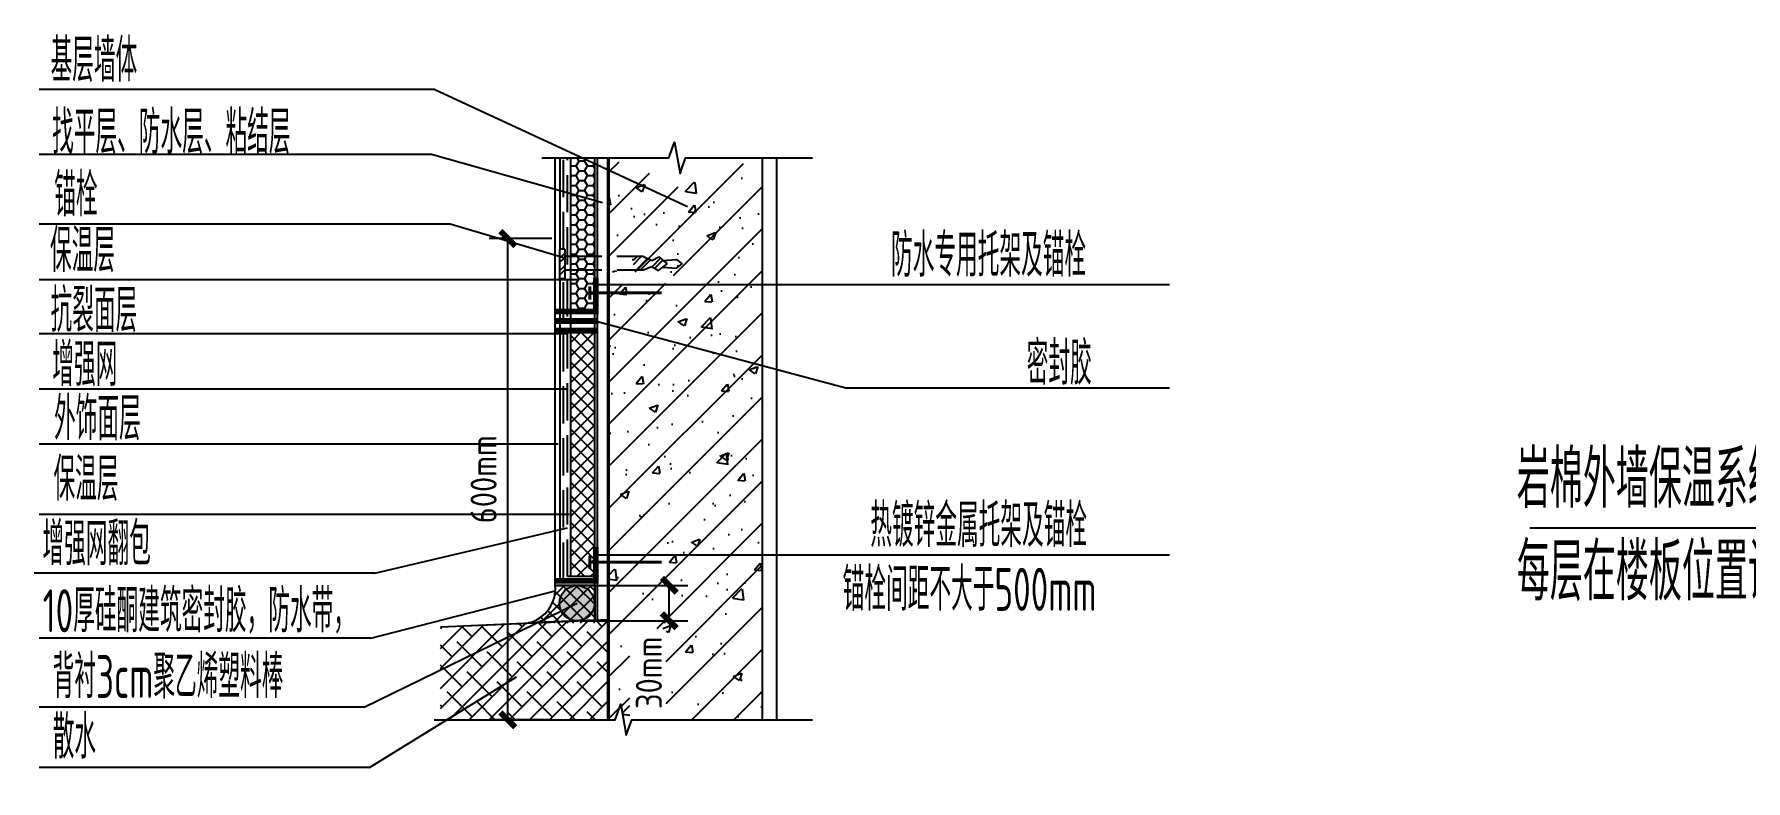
# Model space of a CAD drawing. Extents: x 27938 to 725830, y -209821 to 1628073.
# Drawn here: x 267949 to 270828, y 926849 to 928104 of the extents above; entities that cross this region are included whole.
import ezdxf

# ---------------------------------------------------------------- set-up
doc = ezdxf.new("R2010")
doc.units = 0
doc.header["$LTSCALE"] = 1000
doc.header["$MEASUREMENT"] = 0
doc.linetypes.add('DASH', pattern=[0.35, 0.25, -0.1])
for name, color, linetype in [('DIM_LEAD', 3, 'Continuous'), ('DIM_SYMB', 3, 'Continuous'), ('PUB_DIM', 3, 'Continuous'), ('PUB_TEXT', 4, 'Continuous')]:
    doc.layers.add(name, color=color, linetype=linetype)
doc.styles.get("Standard").update_dxf_attribs({"font": 'gbenor.shx', "bigfont": 'gbcbig.shx'})
doc.styles.add('STANDARD_T3', font='gbenor.shx', dxfattribs={"bigfont": 'gbcbig.shx'})
doc.dimstyles.new('STANDARD&&50', dxfattribs={"dimtxt": 175, "dimasz": 50, "dimexe": 125, "dimexo": 150, "dimgap": 75, "dimtad": 1, "dimdec": 0, "dimzin": 0, "dimdsep": 46, "dimtxsty": 'STANDARD_T3', "dimblk": 'ARCHTICK', "dimcen": 0.09, "dimadec": 0, "dimazin": 0, "dimtfac": 1, "dimtdec": 0, "dimtix": 1, "dimtmove": 2, "dimatfit": 3, "dimfxl": 1, "dimtolj": 1, "dimtzin": 0, "dimarcsym": 0})
pattern_1 = [(45, (-75946.4, 12519.82), (-42.426407, 42.426407), []), (45, (-75918.12, 12519.82), (-42.426407, 42.426407), [])]
pattern_2 = [(45, (-75946.4, 12519.82), (-42.426407, 42.426407), []), (45, (-75918.12, 12519.82), (-42.426407, 42.426407), [])]

# ---------------------------------------------------------------- blocks, each defined once
blk = doc.blocks.new('_ArchTick')
at = {"color": 0, "linetype": 'ByBlock', "const_width": 0.4}
blk.add_lwpolyline([(-0.5, -0.5), (0.5, 0.5)], dxfattribs=at)
blk = doc.blocks.new('*D327')
at = {"layer": 'Defpoints', "color": 0, "transparency": 16777216}
for p in [(991201, 1027490), (991647, 1027490), (991647, 1024254)]:
    blk.add_point(p, dxfattribs=at)
at = {"layer": 'PUB_DIM', "color": 0, "lineweight": -2, "transparency": 16777216}
for p, q in [((991497, 1027490), (991076, 1027490)), ((991201, 1024254), (991201, 1027490)), ((991497, 1024254), (991076, 1024254))]:
    blk.add_line(p, q, dxfattribs=at)
at = {"layer": 'PUB_DIM', "color": 0, "lineweight": -2, "transparency": 16777216, "xscale": 100, "yscale": 100, "zscale": 100}
for p, rotation in [((991201, 1027490), 90), ((991201, 1024254), 270)]:
    blk.add_blockref('_ArchTick', p, dxfattribs=dict(at, rotation=rotation))
at = {"layer": 'PUB_DIM', "color": 0, "transparency": 16777216, "insert": (991038, 1025872), "char_height": 175, "attachment_point": 5, "rotation": 90, "style": 'STANDARD_T3'}
blk.add_mtext('\\A1;600mm', dxfattribs=at)
blk = doc.blocks.new('*D328')
at = {"layer": 'Defpoints', "color": 0, "transparency": 16777216}
for p in [(991537, 1025158), (992287, 1025158), (991537, 1024920)]:
    blk.add_point(p, dxfattribs=at)
at = {"layer": 'PUB_DIM', "color": 0, "lineweight": -2, "transparency": 16777216}
for p, q in [((991687, 1025158), (992412, 1025158)), ((992287, 1024920), (992287, 1025158)), ((991687, 1024920), (992412, 1024920))]:
    blk.add_line(p, q, dxfattribs=at)
at = {"layer": 'PUB_DIM', "color": 0, "lineweight": -2, "transparency": 16777216, "xscale": 100, "yscale": 100, "zscale": 100}
for p, rotation in [((992287, 1025158), 90), ((992287, 1024920), 270)]:
    blk.add_blockref('_ArchTick', p, dxfattribs=dict(at, rotation=rotation))
at = {"layer": 'PUB_DIM', "color": 0, "transparency": 16777216, "insert": (992150, 1024570), "char_height": 175, "attachment_point": 5, "rotation": 90, "style": 'STANDARD_T3'}
blk.add_mtext('\\A1;30mm', dxfattribs=at)
blk = doc.blocks.new('*D329')
at = {"layer": 'Defpoints', "color": 0, "transparency": 16777216}
for p in [(991201, 1027490), (991647, 1027490), (991647, 1024254)]:
    blk.add_point(p, dxfattribs=at)
at = {"layer": 'PUB_DIM', "color": 0, "lineweight": -2, "transparency": 16777216}
for p, q in [((991497, 1027490), (991076, 1027490)), ((991201, 1024254), (991201, 1027490)), ((991497, 1024254), (991076, 1024254))]:
    blk.add_line(p, q, dxfattribs=at)
at = {"layer": 'PUB_DIM', "color": 0, "lineweight": -2, "transparency": 16777216, "xscale": 100, "yscale": 100, "zscale": 100}
for p, rotation in [((991201, 1027490), 90), ((991201, 1024254), 270)]:
    blk.add_blockref('_ArchTick', p, dxfattribs=dict(at, rotation=rotation))
at = {"layer": 'PUB_DIM', "color": 0, "transparency": 16777216, "insert": (991038, 1025872), "char_height": 175, "attachment_point": 5, "rotation": 90, "style": 'STANDARD_T3'}
blk.add_mtext('\\A1;600mm', dxfattribs=at)
blk = doc.blocks.new('*D330')
at = {"layer": 'Defpoints', "color": 0, "transparency": 16777216}
for p in [(991537, 1025158), (992287, 1025158), (991537, 1024920)]:
    blk.add_point(p, dxfattribs=at)
at = {"layer": 'PUB_DIM', "color": 0, "lineweight": -2, "transparency": 16777216}
for p, q in [((991687, 1025158), (992412, 1025158)), ((992287, 1024920), (992287, 1025158)), ((991687, 1024920), (992412, 1024920))]:
    blk.add_line(p, q, dxfattribs=at)
at = {"layer": 'PUB_DIM', "color": 0, "lineweight": -2, "transparency": 16777216, "xscale": 100, "yscale": 100, "zscale": 100}
for p, rotation in [((992287, 1025158), 90), ((992287, 1024920), 270)]:
    blk.add_blockref('_ArchTick', p, dxfattribs=dict(at, rotation=rotation))
at = {"layer": 'PUB_DIM', "color": 0, "transparency": 16777216, "insert": (992150, 1024570), "char_height": 175, "attachment_point": 5, "rotation": 90, "style": 'STANDARD_T3'}
blk.add_mtext('\\A1;30mm', dxfattribs=at)
blk = doc.blocks.new('$LinePat$波浪线')
at = {"color": 0}
for centre, start, end in [((150, -42), 201.6724, 338.3274), ((450, -161), 21.6724, 158.3274)]:
    blk.add_arc(centre, 161, start, end, dxfattribs=at)
blk = doc.blocks.new('*D337')
at = {"layer": 'Defpoints', "color": 0, "transparency": 16777216}
for p in [(978803, 1017931), (978563, 1017807), (978803, 1017807)]:
    blk.add_point(p, dxfattribs=at)
at = {"layer": 'PUB_DIM', "color": 0, "lineweight": -2, "transparency": 16777216}
for p, q in [((978563, 1017957), (978563, 1018056)), ((978803, 1017957), (978803, 1018056)), ((978563, 1017931), (978463, 1017931)), ((978563, 1017931), (978803, 1017931)), ((978803, 1017931), (978903, 1017931))]:
    blk.add_line(p, q, dxfattribs=at)
at = {"layer": 'PUB_DIM', "color": 0, "lineweight": -2, "transparency": 16777216, "xscale": 100, "yscale": 100, "zscale": 100}
blk.add_blockref('_ArchTick', (978563, 1017931), dxfattribs=at)
at = {"layer": 'PUB_DIM', "color": 0, "lineweight": -2, "transparency": 16777216, "xscale": 100, "yscale": 100, "zscale": 100, "rotation": 180}
blk.add_blockref('_ArchTick', (978803, 1017931), dxfattribs=at)
at = {"layer": 'PUB_DIM', "color": 0, "transparency": 16777216, "insert": (978683, 1018094), "char_height": 175, "attachment_point": 5, "style": 'STANDARD_T3'}
blk.add_mtext('\\A1;25', dxfattribs=at)
blk = doc.blocks.new('A$C61EA6EE7')
h = blk.add_hatch()
h.set_pattern_fill('HONEY', color=256, scale=24, style=0)
h.set_pattern_definition([(0, (-47822.024, 23880.82), (57.15, 32.99556), [38.1, -76.2]), (120, (-47822.024, 23880.82), (-57.149993, 32.995572), [38.1, -76.2]), (60, (-47822.024, 23880.82), (7e-06, 65.991132), [-76.2, 38.1])])
h.paths.add_polyline_path([(-788.4, 1842.6), (-624.2, 1842.6), (-627.1, 2876.4), (-788.4, 2876.4)])
h = blk.add_hatch()
h.set_pattern_fill('HONEY', color=256, scale=24, style=0)
h.set_pattern_definition([(0, (-47822.024, 23880.82), (57.15, 32.99556), [38.1, -76.2]), (120, (-47822.024, 23880.82), (-57.149993, 32.995572), [38.1, -76.2]), (60, (-47822.024, 23880.82), (7e-06, 65.991132), [-76.2, 38.1])])
h.paths.add_polyline_path([(-788.4, 1842.6), (-624.2, 1842.6), (-627.1, 2876.4), (-788.4, 2876.4)])
h = blk.add_hatch()
h.set_pattern_fill('钢筋混凝土', color=256, scale=80, style=0)
h.set_pattern_definition([(45, (-26596.7, -12156.77), (-141.4214, 141.4214), []), (50, (-26596.7, -12156.77), (573.808, -50.202), [60, -660]), (355, (-26596.7, -12156.8), (-111.001, 601.754), [48, -528]), (100.4514, (-26548.9, -12160.96), (462.808, 551.552), [50.992, -560.914]), (46.1842, (-26596.7, -11996.8), (853.793, -132.415), [90, -990]), (96.6356, (-26525.56, -12007.8), (747.73, 779.294), [76.488, -841.37]), (351.1842, (-26596.7, -11996.8), (747.73, 779.295), [72, -792]), (21, (-26516.7, -12036.77), (477.526, -322.095), [60, -660]), (326, (-26516.7, -12036.8), (194.652, 580.12), [48, -528]), (71.4514, (-26476.9, -12063.6), (672.178, 258.024), [50.992, -560.914]), (37.5, (-26596.7, -12156.77), (9.7279, 266.3151), [0, -521.6, 0, -536, 0, -530]), (7.5, (-26596.7, -12156.77), (210.4556, 315.5294), [0, -305.6, 0, -509.6, 0, -202]), (327.5, (-26775.1, -12156.77), (427.058, -18.0439), [0, -200, 0, -624, 0, -828]), (317.5, (-26855.1, -12156.77), (466.549, 80.084), [0, -260, 0, -414.4, 0, -588])])
h.paths.add_polyline_path([(502.4, 2876.4), (-26.8, 2719.2), (-56.6, 2635.2), (-86.2, 2803.2), (-116.8, 2719.2), (-535.3, 2876.4), (-535.3, 2108.6), (-367, 2108.6), (-303.6, 2108.6), (-242.5, 2079.3), (-194.6, 2104.4), (-166.1, 2080), (-77.4, 2086.5), (-38.9, 2057.3), (-77.4, 2028.2), (-168.6, 2035.2), (-198.1, 2012.6), (-244.8, 2039.9), (-299.2, 2016.6), (-367, 2016.6), (-535.3, 2016.6), (-535.3, 1867), (502.4, 1867)])
h.paths.add_polyline_path([(502.4, 1867), (-535.3, 1867), (-535.3, 1618.3), (502.4, 1618.3)])
h.paths.add_polyline_path([(502.4, 1618.3), (-535.3, 1618.3), (-535.3, -903), (-478.8, -903), (-448.2, -819), (-418.6, -987), (-388.8, -903), (502.4, -903)])
h.paths.add_polyline_path([(-391.1, -903), (-146.6, -903), (-146.6, -289.2), (-391.1, -289.2)], flags=16)
h = blk.add_hatch()
h.set_pattern_fill('钢筋混凝土', color=256, scale=80, style=0)
h.set_pattern_definition([(45, (-26596.7, -12156.77), (-141.4214, 141.4214), []), (50, (-26596.7, -12156.77), (573.808, -50.202), [60, -660]), (355, (-26596.7, -12156.8), (-111.001, 601.754), [48, -528]), (100.4514, (-26548.9, -12160.96), (462.808, 551.552), [50.992, -560.914]), (46.1842, (-26596.7, -11996.8), (853.793, -132.415), [90, -990]), (96.6356, (-26525.56, -12007.8), (747.73, 779.294), [76.488, -841.37]), (351.1842, (-26596.7, -11996.8), (747.73, 779.295), [72, -792]), (21, (-26516.7, -12036.77), (477.526, -322.095), [60, -660]), (326, (-26516.7, -12036.8), (194.652, 580.12), [48, -528]), (71.4514, (-26476.9, -12063.6), (672.178, 258.024), [50.992, -560.914]), (37.5, (-26596.7, -12156.77), (9.7279, 266.3151), [0, -521.6, 0, -536, 0, -530]), (7.5, (-26596.7, -12156.77), (210.4556, 315.5294), [0, -305.6, 0, -509.6, 0, -202]), (327.5, (-26775.1, -12156.77), (427.058, -18.0439), [0, -200, 0, -624, 0, -828]), (317.5, (-26855.1, -12156.77), (466.549, 80.084), [0, -260, 0, -414.4, 0, -588])])
h.paths.add_polyline_path([(502.4, 2876.4), (-26.8, 2719.2), (-56.6, 2635.2), (-86.2, 2803.2), (-116.8, 2719.2), (-535.3, 2876.4), (-535.3, 2108.6), (-367, 2108.6), (-303.6, 2108.6), (-242.5, 2079.3), (-194.6, 2104.4), (-166.1, 2080), (-77.4, 2086.5), (-38.9, 2057.3), (-77.4, 2028.2), (-168.6, 2035.2), (-198.1, 2012.6), (-244.8, 2039.9), (-299.2, 2016.6), (-367, 2016.6), (-535.3, 2016.6), (-535.3, 1867), (502.4, 1867)])
h.paths.add_polyline_path([(502.4, 1867), (-535.3, 1867), (-535.3, 1618.3), (502.4, 1618.3)])
h.paths.add_polyline_path([(502.4, 1618.3), (-535.3, 1618.3), (-535.3, -903), (-478.8, -903), (-448.2, -819), (-418.6, -987), (-388.8, -903), (502.4, -903)])
h.paths.add_polyline_path([(-391.1, -903), (-146.6, -903), (-146.6, -289.2), (-391.1, -289.2)], flags=16)
h = blk.add_hatch()
h.set_pattern_fill('ANSI32', color=256, scale=160, style=0)
h.set_pattern_definition(pattern_1)
h.paths.add_polyline_path([(-828.2, 2262.1), (-863, 2262.1), (-863, 2062.8), (-828.2, 2062.8)])
h = blk.add_hatch()
h.set_pattern_fill('ANSI32', color=256, scale=160, style=0)
h.set_pattern_definition(pattern_2)
h.paths.add_polyline_path([(-828.2, 2262.1), (-863, 2262.1), (-863, 2062.8), (-828.2, 2062.8)])
h = blk.add_hatch()
h.set_pattern_fill('ANSI32', color=256, scale=160, style=0)
h.set_pattern_definition(pattern_1)
h.paths.add_polyline_path([(-244.8, 2145.8), (-198.1, 2118.6), (-139.6, 2163.3), (-194.6, 2210.4), (-242.5, 2185.2), (-303.6, 2214.5), (-366.8, 2214.5), (-366.8, 2122.5), (-299.2, 2122.5)])
h = blk.add_hatch()
h.set_pattern_fill('ANSI32', color=256, scale=160, style=0)
h.set_pattern_definition(pattern_2)
h.paths.add_polyline_path([(-244.8, 2145.8), (-198.1, 2118.6), (-139.6, 2163.3), (-194.6, 2210.4), (-242.5, 2185.2), (-303.6, 2214.5), (-366.8, 2214.5), (-366.8, 2122.5), (-299.2, 2122.5)])
h = blk.add_hatch()
h.set_pattern_fill('ANSI37', color=256, scale=40, style=0)
h.set_pattern_definition([(45, (-47822.024, 23880.82), (-44.90128, 44.90128), []), (135, (-47822.024, 23880.82), (-44.90128, -44.90128), [])])
h.paths.add_polyline_path([(-623.8, 1713.7), (-788.4, 1713.7), (-788.4, 59.7), (-626.9, 59.7)])
h = blk.add_hatch()
h.set_pattern_fill('ANSI37', color=256, scale=40, style=0)
h.set_pattern_definition([(45, (-47822.024, 23880.82), (-44.90128, 44.90128), []), (135, (-47822.024, 23880.82), (-44.90128, -44.90128), [])])
h.paths.add_polyline_path([(-623.8, 1713.7), (-788.4, 1713.7), (-788.4, 59.7), (-626.9, 59.7)])
h = blk.add_hatch()
h.set_pattern_fill('ANSI37', color=256, scale=40, style=0)
h.set_pattern_definition([(45, (-49060.684, 23563.75), (-44.90128, 44.90128), []), (135, (-49060.684, 23563.75), (-44.90128, -44.90128), [])])
edge = h.paths.add_edge_path()
edge.add_arc((-1132.6, -18.8), 241.3, 284.2944, 364.46516)
edge.add_line((-892.1, 0), (-627.1, 0))
edge.add_line((-627.1, 0), (-627.1, -252.6))
edge.add_line((-627.1, -252.6), (-1073, -252.6))
h = blk.add_hatch()
h.set_pattern_fill('ANSI37', color=256, scale=40, style=0)
h.set_pattern_definition([(45, (-49060.684, 23563.75), (-44.90128, 44.90128), []), (135, (-49060.684, 23563.75), (-44.90128, -44.90128), [])])
edge = h.paths.add_edge_path()
edge.add_arc((-1132.6, -18.8), 241.3, 284.2944, 364.46516)
edge.add_line((-892.1, 0), (-627.1, 0))
edge.add_line((-627.1, 0), (-627.1, -252.6))
edge.add_line((-627.1, -252.6), (-1073, -252.6))
h = blk.add_hatch(color=256)
edge = h.paths.add_edge_path()
edge.add_arc((-745.7, -120), 118.6, 0, 360)
h = blk.add_hatch(color=256)
edge = h.paths.add_edge_path()
edge.add_arc((-745.7, -120), 118.6, 0, 360)
h = blk.add_hatch()
h.set_pattern_fill('ANSI38', color=256, scale=60, style=0)
h.set_pattern_definition([(45, (-26596.71, -12156.77), (-67.35192, 67.35192), []), (135, (-26596.71, -12156.77), (-202.05576, 67.35192), [238.125, -142.875])])
h.paths.add_polyline_path([(-1664.8, -277.6), (-1664.8, -903), (-535.3, -903), (-535.3, -229.9)])
h = blk.add_hatch()
h.set_pattern_fill('ANSI38', color=256, scale=60, style=0)
h.set_pattern_definition([(45, (-26596.71, -12156.77), (-67.35192, 67.35192), []), (135, (-26596.71, -12156.77), (-202.05576, 67.35192), [238.125, -142.875])])
h.paths.add_polyline_path([(-1664.8, -277.6), (-1664.8, -903), (-535.3, -903), (-535.3, -229.9)])
at = {"linetype": 'DASH'}
for p, q in [((-828.2, 2214.5), (-367, 2214.5)), ((-828.2, 2214.5), (-367, 2214.5)), ((-828.2, 2122.5), (-367, 2122.5)), ((-828.2, 2122.5), (-367, 2122.5))]:
    blk.add_line(p, q, dxfattribs=at)
blk.add_line((-858.9, 19.9), (-627.1, 19.9))
blk.add_line((-858.9, 19.9), (-627.1, 19.9))
for points, const_width in [([(-535.3, -903), (-535.3, 2876.4)], 24), ([(-535.3, -903), (-535.3, 2876.4)], 24), ([(-892.1, 1842.6), (-619.3, 1842.6), (-619.3, 2069.7)], 40), ([(-892.1, 1842.6), (-619.3, 1842.6), (-619.3, 2069.7)], 40), ([(-658.8, 2011.7), (-658.8, 1923.1)], 20), ([(-658.8, 2011.7), (-658.8, 1923.1)], 20), ([(-658.8, 1967.4), (-175.4, 1967.4)], 20), ([(-658.8, 1967.4), (-175.4, 1967.4)], 20), ([(-892.1, 1779.2), (-609.1, 1779.2)], 40), ([(-892.1, 1779.2), (-609.1, 1779.2)], 40), ([(-892.1, 1713.7), (-609.1, 1713.7)], 40), ([(-892.1, 1713.7), (-609.1, 1713.7)], 40), ([(-892.1, 30.9), (-619.3, 30.9), (-619.3, 258)], 40), ([(-892.1, 30.9), (-619.3, 30.9), (-619.3, 258)], 40), ([(-658.8, 200), (-658.8, 111.4)], 20), ([(-658.8, 200), (-658.8, 111.4)], 20), ([(-658.8, 155.7), (-175.4, 155.7)], 20), ([(-658.8, 155.7), (-175.4, 155.7)], 20)]:
    blk.add_lwpolyline(points, dxfattribs=dict(const_width=const_width))
for points in [[(-627.1, 0), (-892.1, 0), (-892.1, 2876.4)], [(-627.1, 0), (-892.1, 0), (-892.1, 2876.4)], [(-858.9, 2262.1), (-858.9, 2876.4)], [(-858.9, 2262.1), (-858.9, 2876.4)], [(-788.4, 59.7), (-788.4, 2876.4)], [(-788.4, 59.7), (-788.4, 2876.4)], [(-627.1, -233.7), (-627.1, 2876.4)], [(-627.1, -233.7), (-627.1, 2876.4)], [(-609.1, -233), (-609.1, 2876.4)], [(-609.1, -233), (-609.1, 2876.4)], [(502.4, -903), (502.4, 2876.4)], [(502.4, -903), (502.4, 2876.4)], [(599.3, -903), (599.3, 2876.4)], [(599.3, -903), (599.3, 2876.4)], [(-858.9, 19.9), (-858.9, 2062.8)], [(-858.9, 19.9), (-858.9, 2062.8)], [(-892.1, 0), (-627.1, 0), (-627.1, -233.7), (-1073, -252.6)], [(-892.1, 0), (-627.1, 0), (-627.1, -233.7), (-1073, -252.6)], [(-1664.8, -277.6), (-535.3, -229.9)], [(-1664.8, -277.6), (-535.3, -229.9)], [(-1664.8, -277.6), (-925.1, -246.3)], [(-1664.8, -277.6), (-925.1, -246.3)]]:
    blk.add_lwpolyline(points)
for points in [[(-836.8, 2262.1), (-836.8, 2876.4)], [(-836.8, 2262.1), (-836.8, 2876.4)], [(-627.1, 59.7), (-810.5, 59.7), (-810.5, 2876.4)], [(-627.1, 59.7), (-810.5, 59.7), (-810.5, 2876.4)], [(-627.1, 39.8), (-836.8, 39.8), (-836.8, 2062.8)], [(-627.1, 39.8), (-836.8, 39.8), (-836.8, 2062.8)]]:
    blk.add_lwpolyline(points, dxfattribs=at)
blk.add_circle((-745.7, -120), 118.6)
blk.add_circle((-745.7, -120), 118.6)
blk.add_arc((-1132.6, -18.8), 241.3, 284.2944, 4.46516)
blk.add_arc((-1132.6, -18.8), 241.3, 284.2944, 4.46516)
at = {"layer": 'DIM_LEAD'}
for p, q in [((-1702.2, 3335.1), (-4365.1, 3335.1)), ((-1702.2, 3335.1), (-4365.1, 3335.1)), ((-1702.2, 3335.1), (-3.1, 2548)), ((-1702.2, 3335.1), (-3.1, 2548)), ((-1724.6, 2897.6), (-4365.1, 2897.6)), ((-1724.6, 2897.6), (-4365.1, 2897.6)), ((-575.4, 2572.6), (-1724.6, 2897.6)), ((-575.4, 2572.6), (-1724.6, 2897.6)), ((-1600.4, 2430.6), (-4365.1, 2430.6)), ((-1600.4, 2430.6), (-4365.1, 2430.6)), ((-828.2, 2201.9), (-1600.4, 2430.6)), ((-828.2, 2201.9), (-1600.4, 2430.6)), ((-1328.7, 2055.2), (-4365.1, 2055.2)), ((-1328.7, 2055.2), (-4365.1, 2055.2)), ((-737.1, 2055.2), (-1876.2, 2055.2)), ((-737.1, 2055.2), (-1876.2, 2055.2)), ((-618.3, 2024.2), (1591.8, 2024.2)), ((-618.3, 2024.2), (1591.8, 2024.2)), ((1591.8, 2024.2), (3239.7, 2024.2)), ((1591.8, 2024.2), (3239.7, 2024.2)), ((-609.1, 1775.5), (1062.2, 1328.1)), ((-609.1, 1775.5), (1062.2, 1328.1)), ((-810.5, 1692.5), (-4365.1, 1692.5)), ((-810.5, 1692.5), (-4365.1, 1692.5)), ((-818.1, 1319.5), (-4365.1, 1319.5)), ((-818.1, 1319.5), (-4365.1, 1319.5)), ((1062.2, 1328.1), (3239.7, 1328.1)), ((1062.2, 1328.1), (3239.7, 1328.1)), ((-1646, 950.8), (-4365.1, 950.8)), ((-1646, 950.8), (-4365.1, 950.8)), ((-873.8, 950.8), (-1646, 950.8)), ((-873.8, 950.8), (-1646, 950.8)), ((-1570.1, 477.2), (-4365.1, 477.2)), ((-1570.1, 477.2), (-4365.1, 477.2)), ((-797.8, 477.2), (-1570.1, 477.2)), ((-797.8, 477.2), (-1570.1, 477.2)), ((-2105.4, 83), (-810.5, 387.6)), ((-2105.4, 83), (-810.5, 387.6)), ((-627.1, 206.5), (3239.7, 206.5)), ((-627.1, 206.5), (3239.7, 206.5)), ((-2105.4, 83), (-4398, 83)), ((-2105.4, 83), (-4398, 83)), ((-2132.8, -353.7), (-891.9, -35.6)), ((-2132.8, -353.7), (-891.9, -35.6)), ((-2177.8, -818.6), (-745.7, -120)), ((-2177.8, -818.6), (-745.7, -120)), ((-2132.8, -353.7), (-4365.1, -353.7)), ((-2132.8, -353.7), (-4365.1, -353.7)), ((-2142.4, -1225.4), (-1152.4, -614.1)), ((-2142.4, -1225.4), (-1152.4, -614.1)), ((-2177.8, -818.6), (-4365.1, -818.6)), ((-2177.8, -818.6), (-4365.1, -818.6)), ((-2142.4, -1225.4), (-4365.1, -1225.4)), ((-2142.4, -1225.4), (-4365.1, -1225.4))]:
    blk.add_line(p, q, dxfattribs=at)
at = {"layer": 'DIM_SYMB'}
for points in [[(-982.9, 2876.4), (-128, 2876.4), (-89.8, 2981.4), (-52.8, 2771.4), (-15.5, 2876.4), (839.3, 2876.4)], [(-982.9, 2876.4), (-128, 2876.4), (-89.8, 2981.4), (-52.8, 2771.4), (-15.5, 2876.4), (839.3, 2876.4)], [(-1706.9, -903), (-490, -903), (-451.8, -798), (-414.8, -1008), (-377.5, -903), (839.3, -903)], [(-1706.9, -903), (-490, -903), (-451.8, -798), (-414.8, -1008), (-377.5, -903), (839.3, -903)]]:
    blk.add_lwpolyline(points, dxfattribs=at)
at = {"layer": 'PUB_DIM'}
for p, q in [((-828.2, 2262.1), (-863, 2262.1)), ((-863, 2262.1), (-863, 2062.8)), ((-828.2, 2262.1), (-863, 2262.1)), ((-863, 2262.1), (-863, 2062.8)), ((-828.2, 2262.1), (-828.2, 2062.8)), ((-828.2, 2262.1), (-828.2, 2062.8)), ((-372.2, 2214.5), (-303.6, 2214.5)), ((-372.2, 2214.5), (-303.6, 2214.5)), ((-303.6, 2214.5), (-242.5, 2185.2)), ((-303.6, 2214.5), (-242.5, 2185.2)), ((-242.5, 2185.2), (-194.6, 2210.4)), ((-242.5, 2185.2), (-194.6, 2210.4)), ((-194.6, 2210.4), (-139.6, 2163.3)), ((-194.6, 2210.4), (-139.6, 2163.3)), ((-166.1, 2186), (-77.4, 2192.4)), ((-166.1, 2186), (-77.4, 2192.4)), ((-77.4, 2192.4), (-38.9, 2163.3)), ((-77.4, 2192.4), (-38.9, 2163.3)), ((-367, 2122.5), (-299.2, 2122.5)), ((-367, 2122.5), (-299.2, 2122.5)), ((-299.2, 2122.5), (-244.8, 2145.8)), ((-299.2, 2122.5), (-244.8, 2145.8)), ((-299.2, 2122.5), (-244.8, 2145.8)), ((-299.2, 2122.5), (-244.8, 2145.8)), ((-244.8, 2145.8), (-198.1, 2118.6)), ((-244.8, 2145.8), (-198.1, 2118.6)), ((-244.8, 2145.8), (-198.1, 2118.6)), ((-244.8, 2145.8), (-198.1, 2118.6)), ((-198.1, 2118.6), (-139.6, 2163.3)), ((-198.1, 2118.6), (-139.6, 2163.3)), ((-198.1, 2118.6), (-139.6, 2163.3)), ((-198.1, 2118.6), (-139.6, 2163.3)), ((-168.6, 2141.1), (-77.4, 2134.2)), ((-168.6, 2141.1), (-77.4, 2134.2)), ((-77.4, 2134.2), (-38.9, 2163.3)), ((-77.4, 2134.2), (-38.9, 2163.3)), ((-828.2, 2062.8), (-863, 2062.8)), ((-828.2, 2062.8), (-863, 2062.8))]:
    blk.add_line(p, q, dxfattribs=at)
at = {"layer": 'PUB_TEXT', "width": 0.7}
for s, height, p in [('基层墙体', 289.36, (-4287.8, 3387.6)), ('基层墙体', 289.36, (-4287.8, 3387.6)), ('找平层、防水层、粘结层', 289.362, (-4277.5, 2903.2)), ('找平层、防水层、粘结层', 289.362, (-4277.5, 2903.2)), ('锚栓', 289.36, (-4263.3, 2483.1)), ('锚栓', 289.36, (-4263.3, 2483.1)), ('保温层', 289.36, (-4291.8, 2107.7)), ('保温层', 289.36, (-4291.8, 2107.7)), ('防水专用托架及锚栓', 289.36, (1366.9, 2076.7)), ('防水专用托架及锚栓', 289.36, (1366.9, 2076.7)), ('抗裂面层', 289.36, (-4287.9, 1705.5)), ('抗裂面层', 289.36, (-4287.9, 1705.5)), ('增强网', 289.36, (-4276.3, 1341.2)), ('增强网', 289.36, (-4276.3, 1341.2)), ('密封胶', 289.36, (2280.1, 1350.4)), ('密封胶', 289.36, (2280.1, 1350.4)), ('外饰面层', 289.36, (-4264.5, 976.9)), ('外饰面层', 289.36, (-4264.5, 976.9)), ('保温层', 289.36, (-4268.2, 569.6)), ('保温层', 289.36, (-4268.2, 569.6)), ('热镀锌金属托架及锚栓', 289.36, (1227.5, 259)), ('热镀锌金属托架及锚栓', 289.36, (1227.5, 259)), ('增强网翻包', 289.36, (-4342.2, 135.5)), ('增强网翻包', 289.36, (-4342.2, 135.5)), ('锚栓间距不大于500mm', 289.362, (1041.7, -171.1)), ('锚栓间距不大于500mm', 289.362, (1041.7, -171.1)), ('散水', 289.36, (-4273.7, -1164.3)), ('散水', 289.36, (-4273.7, -1164.3))]:
    blk.add_text(s, height=height, dxfattribs=at).set_placement(p)
at = {"layer": 'PUB_TEXT', "color": 4, "width": 0.7}
for s, p in [('10厚硅酮建筑密封胶，防水带，', (-4340.1, -315.1)), ('10厚硅酮建筑密封胶，防水带，', (-4340.1, -315.1)), ('背衬3cm聚乙烯塑料棒 ', (-4274, -757.5)), ('背衬3cm聚乙烯塑料棒 ', (-4274, -757.5))]:
    blk.add_text(s, height=289.362, dxfattribs=at).set_placement(p)
at = {"layer": 'PUB_DIM'}
for picture in ['*D327', '*D329']:
    dim = blk.add_aligned_dim(p1=(-764.8, -903), p2=(-764.8, 2332.5), distance=446.8, text='600mm', dimstyle='STANDARD&&50', override={"dimasz": 100}, dxfattribs=at)
    dim.commit()
    dim.dimension.update_dxf_attribs({"geometry": picture, "text_midpoint": (-1374.1, 714.7), "insert": (-992412.2, -1025157.5)})
for picture in ['*D328', '*D330']:
    dim = blk.add_linear_dim(base=(-125, 0), p1=(-875.4, -237.9), p2=(-875.4, 0), angle=90, text='30mm', dimstyle='STANDARD&&50', override={"dimasz": 100}, dxfattribs=at)
    dim.commit()
    dim.dimension.update_dxf_attribs({"geometry": picture, "text_midpoint": (-262.5, -587.5), "dimtype": 129, "insert": (-992412.2, -1025157.5)})
blk = doc.blocks.new('A$C53242097')
h = blk.add_hatch()
h.set_pattern_fill('ANSI31', color=256, scale=80, style=0)
h.set_pattern_definition([(45, (-1033831.58, -527985.62), (-89.802561, 89.802561), [])])
h.paths.add_polyline_path([(1481.9, 2640.5), (440, 2640.5), (440, 2092.8), (1481.9, 2092.8)])
h.paths.add_polyline_path([(1481.9, 3646.5), (670.1, 3646.5), (610.5, 3478.5), (551.3, 3814.5), (490.1, 3646.5), (440, 3646.5), (440, 2640.5), (1481.9, 2640.5)])
h = blk.add_hatch()
h.set_pattern_fill('HONEY', color=256, scale=80, style=0)
h.set_pattern_definition([(0, (-757888.37, -467714.79), (190.5, 109.9852), [127, -254]), (120, (-757888.37, -467714.79), (-190.499977, 109.98524), [127, -254]), (60, (-757888.37, -467714.79), (2.3e-05, 219.97044), [-254, 127])])
h.paths.add_polyline_path([(0, 2151.7), (320, 2151.7), (320, 3646.5), (0, 3646.5)])
h.paths.add_polyline_path([(320, 592.8), (0, 592.8), (0, -592.8), (320, -592.8)])
h.paths.add_polyline_path([(0, 2092.8), (320, 2092.8), (320, 2127.7), (0, 2127.7)])
h = blk.add_hatch()
h.set_pattern_fill('粉刷', color=256, scale=40, style=0)
h.set_pattern_definition([(37.5, (-758008.37, -467714.79), (-5.039469, 154.145902), [0, -121.6, 0, -136, 0, -130]), (7.5, (-758008.37, -467714.79), (141.582136, 225.771685), [0, -65.6, 0, -109.6, 0, -42]), (327.5, (-758106.77, -467714.79), (249.131349, 0.452724), [0, -40, 0, -144, 0, -188]), (317.5, (-758106.77, -467714.8), (240.49013, 70.214045), [0, -20, 0, -94.4, 0, -108])])
h.paths.add_polyline_path([(440, 3646.5), (320, 3646.5), (320, 281), (440, 281)])
h = blk.add_hatch()
h.set_pattern_fill('钢筋混凝土', color=256, scale=80, style=0)
h.set_pattern_definition([(45, (-758136.37, -467714.79), (-141.421356, 141.421356), []), (50, (-758136.37, -467714.8), (573.80815, -50.2017), [60, -660]), (355, (-758136.37, -467714.8), (-111.00107, 601.7537), [48, -528]), (100.4514, (-758088.55, -467719), (462.8075, 551.55163), [50.99215, -560.9137]), (46.1842, (-758136.4, -467554.8), (853.79284, -132.4152), [90, -990]), (96.6356, (-758065.2, -467565.8), (747.7302, 779.2943), [76.4882, -841.3704]), (351.1842, (-758136.4, -467554.8), (747.72956, 779.2949), [72, -792]), (21, (-758056.37, -467594.8), (477.52564, -322.09511), [60, -660]), (326, (-758056.37, -467594.8), (194.65227, 580.12004), [48, -528]), (71.4514, (-758016.6, -467621.63), (672.1781, 258.0244), [50.99215, -560.9137]), (37.5, (-758136.37, -467714.79), (9.727884, 266.315083), [0, -521.6, 0, -536, 0, -530]), (7.5, (-758136.37, -467714.8), (210.45563, 315.52937), [0, -305.6, 0, -509.6, 0, -202]), (327.5, (-758314.77, -467714.8), (427.05795, -18.043897), [0, -200, 0, -624, 0, -828]), (317.5, (-758394.77, -467714.8), (466.54894, 80.08399), [0, -260, 0, -414.4, 0, -588])])
h.paths.add_polyline_path([(440, 2741.2), (680, 2741.2), (680, 3041.1), (440, 3041.1)])
h.paths.add_polyline_path([(1481.9, -587), (1481.9, 1592.8), (3151.2, 1592.8), (3151.2, 2092.8), (440, 2092.8), (440, -592.8), (804.5, -592.8), (865.7, -424.8), (924.9, -760.8), (984.5, -598.6)])
h = blk.add_hatch()
h.set_pattern_fill('ANSI32', color=256, scale=8, style=0)
h.set_pattern_definition([(45, (-758008.37, -467225.69), (-26.9407684, 26.9407684), []), (45, (-757990.41, -467225.69), (-26.9407684, 26.9407684), [])])
h.paths.add_polyline_path([(-72, 2508.8), (-64.6, 2508.8), (-64.6, 2748.8), (-72, 2748.8)], flags=16)
h.paths.add_polyline_path([(680, 2616.8), (664.9, 2640.8), (-64.6, 2640.8), (-64.6, 2616.8)])
h = blk.add_hatch()
h.set_pattern_fill('ANSI37', color=1, scale=50, style=0)
h.set_pattern_definition([(45, (-1033831.58, -527985.62), (-56.126601, 56.126601), []), (135, (-1033831.58, -527985.62), (-56.126601, -56.126601), [])])
h.paths.add_polyline_path([(320, 592.8), (320, 2092.8), (0, 2092.8), (0, 592.8)])
for p, q in [((-64.6, 2640.8), (664.9, 2640.8)), ((-64.6, 2616.8), (680, 2616.8)), ((664.9, 2640.8), (680, 2616.8)), ((440, 2092.8), (0, 2092.8)), ((440, 2092.8), (3151.2, 2092.8)), ((440, 592.8), (0, 592.8))]:
    blk.add_line(p, q)
for points in [[(-271.3, 3646.5), (-271.3, -592.8)], [(-207.3, 3646.5), (-207.3, -592.8)], [(-47.3, 3646.5), (-47.3, 2151.7)], [(0, 3646.5), (0, -592.8)], [(320, 3646.5), (320, -592.8)], [(1481.9, 3646.5), (1481.9, 2092.8)], [(-72, 2748.8), (-64.6, 2748.8), (-64.6, 2508.8), (-72, 2508.8), (-72, 2748.8)], [(-47.3, 2127.7), (-47.3, -592.8)], [(3151.2, 1592.8), (1481.9, 1592.8), (1481.9, -592.8)]]:
    blk.add_lwpolyline(points)
at = {"linetype": 'DASH', "ltscale": 0.05}
for points in [[(-159.3, 3646.5), (-159.3, -592.8)], [(-95.3, 3646.5), (-95.3, 2151.7)], [(-47.3, 3646.5), (-47.3, -592.8)], [(-95.3, 2127.7), (-95.3, -592.8)]]:
    blk.add_lwpolyline(points, dxfattribs=at)
at = {"const_width": 16}
blk.add_lwpolyline([(440, 3646.5), (440, -592.8)], dxfattribs=at)
at = {"color": 1}
blk.add_lwpolyline([(0, 2092.8), (320, 2092.8), (320, 592.8), (0, 592.8)], close=True, dxfattribs=at)
at = {"layer": 'DIM_LEAD'}
for p, q in [((-2822.5, 2628.9), (-3677.3, 2628.9)), ((-71.7, 2628.9), (-2822.5, 2628.9)), ((-71.7, 937.6), (-5704.3, 937.6))]:
    blk.add_line(p, q, dxfattribs=at)
at = {"layer": 'DIM_LEAD', "const_width": 16}
blk.add_lwpolyline([(-63.7, 2628.9, 1), (-79.7, 2628.9, 1)], format="xyb", close=True, dxfattribs=at)
at = {"layer": 'DIM_SYMB'}
for points in [[(-611.3, 3646.5), (490.1, 3646.5), (551.3, 3814.5), (610.5, 3478.5), (670.1, 3646.5), (1813.7, 3646.5)], [(3151.2, 569.9), (3151.2, 1671.3), (2983.2, 1732.4), (3319.2, 1791.7), (3151.2, 1851.3), (3151.2, 2994.9)], [(-740.9, -592.8), (804.5, -592.8), (865.7, -424.8), (924.9, -760.8), (984.5, -592.8), (1797.1, -592.8)]]:
    blk.add_lwpolyline(points, dxfattribs=at)
at = {"yscale": 0.2357543779653497, "zscale": 0.2357543779641376, "rotation": 270}
for p, xscale in [((0, 3646.5), 0.2491269034653669), ((0, 3497), 0.2491269034653669), ((0, 3347.5), 0.2491269034653669), ((0, 3198.1), 0.2491269034653669), ((0, 3048.6), 0.2491269034653669), ((0, 2899.1), 0.2491269034653669), ((0, 2749.6), 0.2491269034653669), ((0, 2600.2), 0.2491269034653669), ((0, 2450.7), 0.2491269034653669), ((0, 2301.2), 0.2491269034653669), ((0, 2127.7), 0.2367558498372091), ((0, 1985.7), 0.2367558498372091), ((0, 1843.6), 0.2367558498372091), ((0, 1559.5), 0.2367558498372091), ((0, 1417.5), 0.2367558498372091), ((0, 1275.4), 0.2367558498372091), ((0, 1133.4), 0.2367558498372091), ((0, 991.3), 0.2367558498372091), ((0, 849.3), 0.2367558498372091), ((0, 707.2), 0.2367558498372091), ((0, 565.1), 0.2367558498372091)]:
    blk.add_blockref('$LinePat$波浪线', p, dxfattribs=dict(at, xscale=xscale))
at = {"layer": 'PUB_TEXT', "width": 0.8}
for s, p in [('涂料饰面外墙保温系统基本构造', (-3677.3, 2766.4)), ('岩棉外墙保温系统基本构造', (-5792.3, 1075.2)), ('每层在楼板位置设置300mm高的防火隔离带', (-5792.3, 451.5))]:
    blk.add_text(s, height=385.816, dxfattribs=at).set_placement(p)
at = {"layer": 'PUB_DIM'}
dim = blk.add_aligned_dim(p1=(440, 2616.8), p2=(680, 2616.8), distance=124.4, text='25', dimstyle='STANDARD&&50', override={"dimasz": 100}, dxfattribs=at)
dim.commit()
dim.dimension.update_dxf_attribs({"geometry": '*D337', "text_midpoint": (560, 2903.7), "insert": (-978123.2, -1015190.1)})

msp = doc.modelspace()

# ---------------------------------------------------------------- block references
at = {"xscale": 0.25, "yscale": 0.25, "zscale": 0.25}
for name, p in [('A$C61EA6EE7', (269048.4, 927177.1)), ('A$C53242097', (271890.7, 927038.9))]:
    msp.add_blockref(name, p, dxfattribs=at)

doc.saveas('drawing.dxf')
